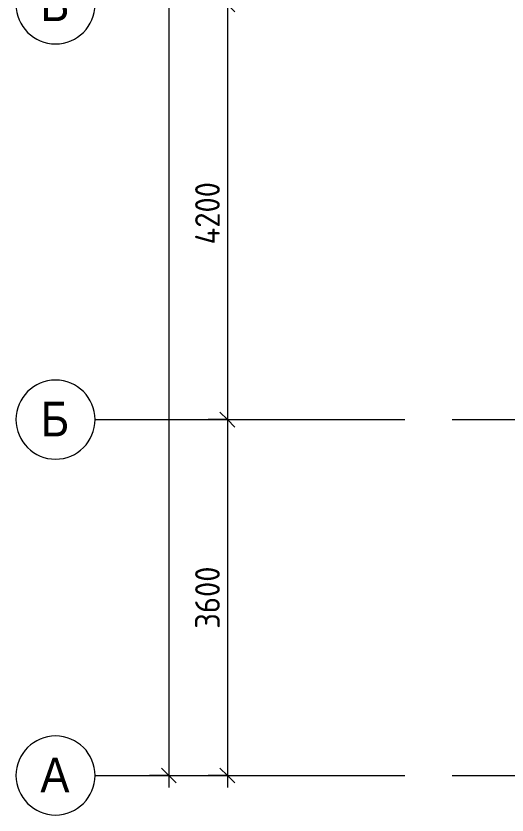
# Model space of a CAD drawing. Header units: millimetres. Extents: x -5368 to 196898, y -8553 to 29000.
# Drawn here: x -5368 to -400, y -400 to 7683 of the extents above; entities that cross this region are included whole.
import ezdxf

# ---------------------------------------------------------------- set-up
doc = ezdxf.new("R2010")
doc.units = ezdxf.units.MM
doc.linetypes.add('Осевая', pattern=[3175, 635, -476.25, 1587.5, -476.25])
for name, color, linetype, lineweight in [('A-ANNO-DIMS', 7, 'Continuous', 9), ('A-ANNO-DIMS-100', 7, 'Continuous', 9), ('Оси', 7, 'Continuous', 9), ('Оси-1', 7, 'Continuous', 20), ('Оси-2', 7, 'Осевая', 9)]:
    doc.layers.add(name, color=color, linetype=linetype, lineweight=lineweight)
doc.styles.add('Arial', font='arial.ttf', dxfattribs={"width": 0.9, "height": 350})
doc.styles.add('ISOCPEUR', font='isocpeur.ttf', dxfattribs={"width": 0.9, "height": 250})
doc.dimstyles.new('ISO-2_5_0_9К_БОЛЬШОЙ', dxfattribs={"dimscale": 304.8, "dimtxt": 248.995294, "dimasz": 0.492126, "dimexe": 0.393701, "dimexo": 0.984252, "dimgap": 0, "dimtad": 1, "dimdec": 0, "dimrnd": 10, "dimzin": 0, "dimdsep": 46, "dimtxsty": 'ISOCPEUR', "dimblk1": 'OBLIQUE', "dimblk2": 'OBLIQUE', "dimsah": 1, "dimcen": 0.09, "dimdle": 0.393701, "dimazin": 0, "dimtfac": 1, "dimtdec": 4, "dimtix": 1, "dimtmove": 0, "dimatfit": 3, "dimfxl": 1, "dimtvp": 1, "dimtolj": 1, "dimtzin": 0, "dimarcsym": 2})
doc.dimstyles.new('ISO-2_5_0_9К_БОЛЬШОЙ_1', dxfattribs={"dimscale": 304.8, "dimtxt": 248.995294, "dimasz": 0.492126, "dimexe": 0.393701, "dimexo": 0.984252, "dimgap": 0, "dimtad": 1, "dimdec": 0, "dimrnd": 10, "dimzin": 0, "dimdsep": 46, "dimtxsty": 'ISOCPEUR', "dimblk1": 'OBLIQUE', "dimblk2": 'OBLIQUE', "dimsah": 1, "dimcen": 0.09, "dimdle": 0.393701, "dimazin": 0, "dimtfac": 1, "dimtdec": 4, "dimtix": 1, "dimtmove": 2, "dimatfit": 3, "dimfxl": 1, "dimtvp": 1, "dimtolj": 1, "dimtzin": 0, "dimarcsym": 2})

# ---------------------------------------------------------------- blocks, each defined once
blk = doc.blocks.new('Ось сетки - D8-29747960-План раскладки напольных покрытий 3 этажа в осях 1-12')
at = {"layer": 'Оси-1'}
for start, end in [(360, 180), (180, 360)]:
    blk.add_arc((0, 0), 4, start, end, dxfattribs=at)
blk = doc.blocks.new('DIMBLOCK16-План раскладки напольных покрытий 3 этажа в осях 1-12')
at = {"layer": 'A-ANNO-DIMS-100', "lineweight": 20}
for p, q in [((-3229.2, 7800), (-3304.2, 7875)), ((-3229.2, 7800), (-3154.2, 7725)), ((-3229.2, 3600), (-3304.2, 3675)), ((-3229.2, 3600), (-3154.2, 3525))]:
    blk.add_line(p, q, dxfattribs=at)
at = {"layer": 'A-ANNO-DIMS-100'}
for p, q in [((-3423.1, 7800), (-3109.2, 7800)), ((-3229.2, 7800), (-3423.1, 7800)), ((-3229.2, 7800), (-3229.2, 3600)), ((-3423.1, 3600), (-3109.2, 3600)), ((-3229.2, 3600), (-3423.1, 3600))]:
    blk.add_line(p, q, dxfattribs=at)
at = {"layer": 'A-ANNO-DIMS-100', "color": 0, "insert": (-3555.8, 5372), "char_height": 250, "width": 787.208, "attachment_point": 1, "rotation": 90, "line_spacing_factor": 1.149209, "style": 'ISOCPEUR'}
blk.add_mtext('4200', dxfattribs=at)
blk = doc.blocks.new('_Oblique')
at = {"color": 0, "linetype": 'ByBlock', "lineweight": -2}
blk.add_line((-0.5, -0.5), (0.5, 0.5), dxfattribs=at)
blk = doc.blocks.new('DIMBLOCK17-План раскладки напольных покрытий 3 этажа в осях 1-12')
at = {"layer": 'A-ANNO-DIMS-100', "lineweight": 20}
for p, q in [((-3229.2, 3600), (-3304.2, 3675)), ((-3229.2, 3600), (-3154.2, 3525)), ((-3229.2, 0), (-3304.2, 75)), ((-3229.2, 0), (-3154.2, -75))]:
    blk.add_line(p, q, dxfattribs=at)
at = {"layer": 'A-ANNO-DIMS-100'}
for p, q in [((-3423.1, 3600), (-3109.2, 3600)), ((-3229.2, 3600), (-3423.1, 3600)), ((-3229.2, 3600), (-3229.2, -120)), ((-3423.1, 0), (-3109.2, 0)), ((-3229.2, 0), (-3423.1, 0))]:
    blk.add_line(p, q, dxfattribs=at)
at = {"layer": 'A-ANNO-DIMS-100', "color": 0, "insert": (-3555.8, 1484), "char_height": 250, "width": 758.478, "attachment_point": 1, "rotation": 90, "line_spacing_factor": 1.149209, "style": 'ISOCPEUR'}
blk.add_mtext('3600', dxfattribs=at)
blk = doc.blocks.new('DIMBLOCK24-План раскладки напольных покрытий 3 этажа в осях 1-12')
at = {"layer": 'A-ANNO-DIMS-100'}
for p, q in [((-3822.1, 27120), (-3822.1, -120)), ((-4016, 27000), (-3702.1, 27000)), ((-3822.1, 27000), (-4016, 27000)), ((-4016, 0), (-3702.1, 0)), ((-3822.1, 0), (-4016, 0))]:
    blk.add_line(p, q, dxfattribs=at)
at = {"layer": 'A-ANNO-DIMS-100', "lineweight": 20}
for p, q in [((-3822.1, 27000), (-3897.1, 27075)), ((-3822.1, 27000), (-3747.1, 26925)), ((-3822.1, 0), (-3897.1, 75)), ((-3822.1, 0), (-3747.1, -75))]:
    blk.add_line(p, q, dxfattribs=at)
at = {"layer": 'A-ANNO-DIMS-100', "color": 0, "insert": (-4148.7, 13871), "char_height": 250, "width": 948.097, "attachment_point": 1, "rotation": 90, "line_spacing_factor": 1.149209, "style": 'ISOCPEUR'}
blk.add_mtext('27000', dxfattribs=at)

msp = doc.modelspace()

# ---------------------------------------------------------------- linework, layer by layer
at = {"layer": 'Оси'}
for p, q in [((-4568.1, 3600), (-2068.1, 3600)), ((-4568.1, 0), (-2068.1, 0))]:
    msp.add_line(p, q, dxfattribs=at)
at = {"layer": 'Оси-2'}
for p, q in [((-2068.1, 3600), (36260, 3600)), ((-2068.1, 0), (36260, 0))]:
    msp.add_line(p, q, dxfattribs=at)

# ---------------------------------------------------------------- block references
at = {"layer": 'Оси-1', "xscale": 99.99999999999993, "yscale": 99.99999999999993, "zscale": 99.99999999999993, "rotation": 269.9999999999994}
for p in [(-4968.1, 7800), (-4968.1, 3600), (-4968.1, 0)]:
    msp.add_blockref('Ось сетки - D8-29747960-План раскладки напольных покрытий 3 этажа в осях 1-12', p, dxfattribs=at)

# ---------------------------------------------------------------- texts
at = {"layer": 'Оси', "char_height": 350, "attachment_point": 1, "style": 'Arial'}
for s, insert, width in [('\\fArial|b0|i0|c204|p34|;\\W.9;В', (-5120.9, 7981), 360.759), ('\\fArial|b0|i0|c204|p34|;\\W.9;Б', (-5117.7, 3781), 353.544), ('\\fArial|b0|i0|c204|p34|;\\W.9;А', (-5120.9, 181), 360.759)]:
    msp.add_mtext(s, dxfattribs=dict(at, insert=insert, width=width))

# ---------------------------------------------------------------- dimensions: what is measured, and where the dimension line sits
at = {"layer": 'A-ANNO-DIMS'}
dim = msp.add_linear_dim(base=(-3822.1, 0), p1=(-3716, 27000), p2=(-3716, 0), angle=90, dimstyle='ISO-2_5_0_9К_БОЛЬШОЙ_1', override={"dimpost": '<>', "dimfxl": 26999.999823}, dxfattribs=at)
dim.commit()
dim.dimension.update_dxf_attribs({"geometry": 'DIMBLOCK24-План раскладки напольных покрытий 3 этажа в осях 1-12', "text_midpoint": (-3982, 14345), "dimtype": 160, "text_rotation": 90})
for base, p1, p2, override, picture, middle in [((-3229.2, 3600), (-3123.1, 7800), (-3123.1, 3600), {"dimpost": '<>', "dimfxl": 4200}, 'DIMBLOCK16-План раскладки напольных покрытий 3 этажа в осях 1-12', (-3354.2, 5700)), ((-3229.2, 0), (-3123.1, 3600), (-3123.1, 0), {"dimpost": '<>', "dimfxl": 3600}, 'DIMBLOCK17-План раскладки напольных покрытий 3 этажа в осях 1-12', (-3354.2, 1800))]:
    dim = msp.add_linear_dim(base=base, p1=p1, p2=p2, angle=90, dimstyle='ISO-2_5_0_9К_БОЛЬШОЙ', override=override, dxfattribs=at)
    dim.commit()
    dim.dimension.update_dxf_attribs({"geometry": picture, "text_midpoint": middle})

doc.saveas('drawing.dxf')
